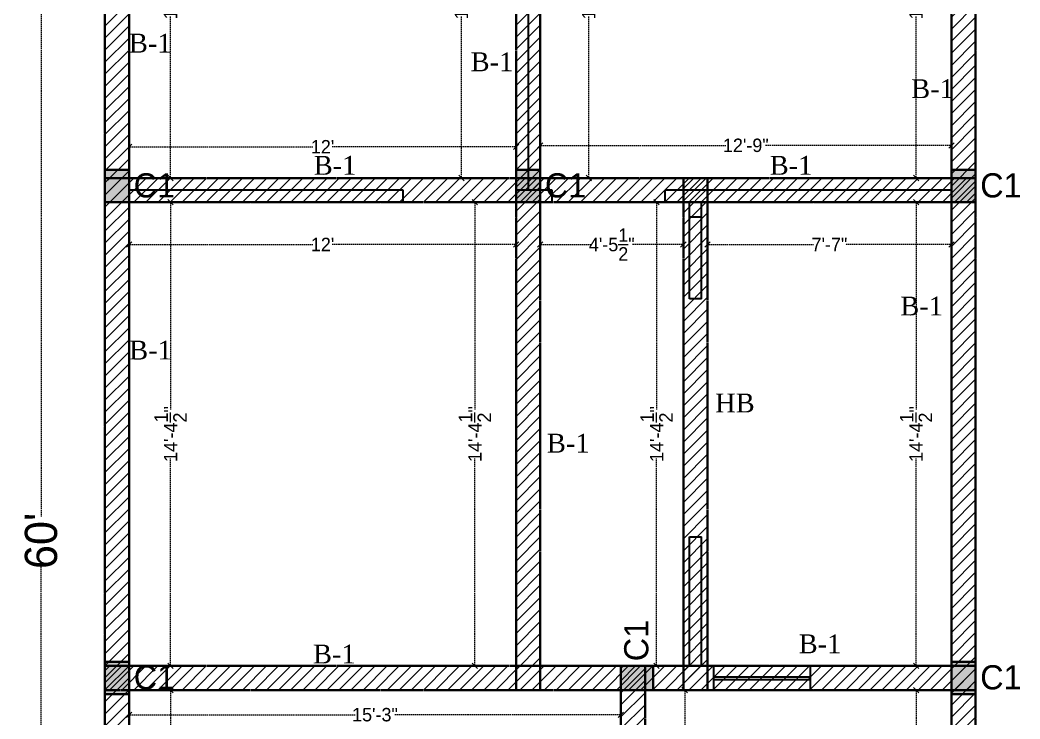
# Model space of a CAD drawing. Header units: millimetres. Extents: x -6808 to 215771, y -89660 to -16303.
# Drawn here: x 100827.4 to 101199.5, y -51515.1 to -51255.1 of the extents above; entities that cross this region are included whole.
import ezdxf

# ---------------------------------------------------------------- set-up
doc = ezdxf.new("R2010")
doc.units = ezdxf.units.MM
doc.header["$PDMODE"] = 35
doc.linetypes.add('CENTER2', pattern=[1.125, 0.75, -0.125, 0.125, -0.125])
doc.linetypes.add('DASHED', pattern=[0.75, 0.5, -0.25])
doc.layers.get('0').update_dxf_attribs({"color": 8})
doc.layers.add('beam', color=6, linetype='CENTER2', lineweight=30)
doc.layers.add('column', color=5, linetype='Continuous', lineweight=30)
doc.layers.add('Beam Text', color=6, linetype='Continuous')
doc.styles.add('SAJ', font='eurr____.ttf')
doc.styles.get("Standard").update_dxf_attribs({"font": 'times.ttf'})
doc.dimstyles.new('SAJ', dxfattribs={"dimtxt": 5, "dimasz": 2, "dimexe": 1, "dimexo": 1, "dimgap": 0.09375, "dimtad": 0, "dimdec": 1, "dimzin": 0, "dimdsep": 46, "dimlunit": 4, "dimtxsty": 'SAJ', "dimblk": 'OBLIQUE', "dimcen": 0.125, "dimdle": 0.375, "dimadec": 0, "dimazin": 0, "dimtfac": 1, "dimtdec": 1, "dimtofl": 0, "dimtmove": 0, "dimatfit": 3, "dimldrblk": 'OBLIQUE', "dimfxl": 1, "dimtolj": 1, "dimtzin": 0, "dimlwd": 5, "dimlwe": 5, "dimarcsym": 1})
pattern_1 = [(45, (2580.2427, 1933.918), (-2.24506403, 2.24506403), [])]
pattern_2 = [(45, (83226.556, -32508.091), (-2.24506403, 2.24506403), [])]

# ---------------------------------------------------------------- blocks, each defined once
blk = doc.blocks.new('_Oblique')
at = {"color": 0, "linetype": 'ByBlock', "lineweight": -2}
blk.add_line((-0.5, -0.5), (0.5, 0.5), dxfattribs=at)
blk = doc.blocks.new('*D1814')
at = {"color": 0, "linetype": 'DASHED', "lineweight": 5, "transparency": 16777216}
for p, q in [((100857.98, -51088.86), (100834.27, -51088.86)), ((100835.27, -51088.49), (100835.27, -51439.81)), ((100835.27, -51809.24), (100835.27, -51457.92)), ((100857.98, -51808.86), (100834.27, -51808.86))]:
    blk.add_line(p, q, dxfattribs=at)
at = {"layer": 'Defpoints', "color": 0, "transparency": 16777216}
for p in [(100835.27, -51088.86), (100858.98, -51088.86), (100858.98, -51808.86)]:
    blk.add_point(p, dxfattribs=at)
at = {"color": 0, "lineweight": 5, "transparency": 16777216, "xscale": 2, "yscale": 2, "zscale": 2}
for p, rotation in [((100835.27, -51088.86), 90), ((100835.27, -51808.86), 270)]:
    blk.add_blockref('_Oblique', p, dxfattribs=dict(at, rotation=rotation))
at = {"color": 0, "transparency": 16777216, "insert": (100835.27, -51448.86), "char_height": 12, "attachment_point": 5, "rotation": 90, "style": 'SAJ'}
blk.add_mtext("\\A1;60'", dxfattribs=at)
blk = doc.blocks.new('c1')
at = {"layer": 'column'}
blk.add_hatch(color=256, dxfattribs=at).paths.add_polyline_path([(58376.49, -43564.36), (58385.49, -43564.36), (58385.49, -43552.36), (58376.49, -43552.36)])
for p, q in [((58376.49, -43552.36), (58376.49, -43564.36)), ((58376.49, -43552.36), (58385.49, -43552.36)), ((58385.49, -43564.36), (58385.49, -43552.36)), ((58376.49, -43564.36), (58385.49, -43564.36))]:
    blk.add_line(p, q, dxfattribs=at)
blk = doc.blocks.new('*D1827')
at = {"layer": 'Beam Text', "color": 0, "linetype": 'DASHED', "lineweight": 5, "transparency": 16777216}
for p, q in [((101172.98, -51178.86), (101159.82, -51178.86)), ((101160.82, -51178.49), (101160.82, -51239.08)), ((101160.82, -51314.24), (101160.82, -51253.65)), ((101172.98, -51313.86), (101159.82, -51313.86))]:
    blk.add_line(p, q, dxfattribs=at)
at = {"layer": 'Defpoints', "color": 0, "linetype": 'Continuous', "transparency": 16777216}
for p in [(101173.98, -51178.86), (101160.82, -51313.86), (101173.98, -51313.86)]:
    blk.add_point(p, dxfattribs=at)
at = {"layer": 'Beam Text', "color": 0, "linetype": 'Continuous', "lineweight": 5, "transparency": 16777216, "xscale": 2, "yscale": 2, "zscale": 2}
for p, rotation in [((101160.82, -51178.86), 90), ((101160.82, -51313.86), 270)]:
    blk.add_blockref('_Oblique', p, dxfattribs=dict(at, rotation=rotation))
at = {"layer": 'Beam Text', "color": 0, "linetype": 'Continuous', "lineweight": 18, "transparency": 16777216, "insert": (101160.82, -51246.36), "char_height": 5, "attachment_point": 5, "rotation": 90, "style": 'SAJ'}
blk.add_mtext('\\A1;11\'-3"', dxfattribs=at)
blk = doc.blocks.new('*D1828')
at = {"layer": 'Beam Text', "color": 0, "linetype": 'DASHED', "lineweight": 5, "transparency": 16777216}
for p, q in [((101172.98, -51322.86), (101159.82, -51322.86)), ((101160.82, -51322.49), (101160.82, -51400.01)), ((101160.82, -51495.74), (101160.82, -51418.21)), ((101172.98, -51495.36), (101159.82, -51495.36))]:
    blk.add_line(p, q, dxfattribs=at)
at = {"layer": 'Defpoints', "color": 0, "linetype": 'Continuous', "transparency": 16777216}
for p in [(101173.98, -51322.86), (101160.82, -51495.36), (101173.98, -51495.36)]:
    blk.add_point(p, dxfattribs=at)
at = {"layer": 'Beam Text', "color": 0, "linetype": 'Continuous', "lineweight": 5, "transparency": 16777216, "xscale": 2, "yscale": 2, "zscale": 2}
for p, rotation in [((101160.82, -51322.86), 90), ((101160.82, -51495.36), 270)]:
    blk.add_blockref('_Oblique', p, dxfattribs=dict(at, rotation=rotation))
at = {"layer": 'Beam Text', "color": 0, "linetype": 'Continuous', "lineweight": 18, "transparency": 16777216, "insert": (101160.82, -51409.11), "char_height": 5, "attachment_point": 5, "rotation": 90, "style": 'SAJ'}
blk.add_mtext('\\A1;14\'-4{\\H1x;\\S1/2;}"', dxfattribs=at)
blk = doc.blocks.new('*D1829')
at = {"layer": 'Beam Text', "color": 0, "linetype": 'DASHED', "lineweight": 5, "transparency": 16777216}
for p, q in [((101160.82, -51503.99), (101160.82, -51588.75)), ((101172.98, -51504.36), (101159.82, -51504.36)), ((101160.82, -51695.24), (101160.82, -51610.47)), ((101172.98, -51694.86), (101159.82, -51694.86))]:
    blk.add_line(p, q, dxfattribs=at)
at = {"layer": 'Defpoints', "color": 0, "linetype": 'Continuous', "transparency": 16777216}
for p in [(101173.98, -51504.36), (101160.82, -51694.86), (101173.98, -51694.86)]:
    blk.add_point(p, dxfattribs=at)
at = {"layer": 'Beam Text', "color": 0, "linetype": 'Continuous', "lineweight": 5, "transparency": 16777216, "xscale": 2, "yscale": 2, "zscale": 2}
for p, rotation in [((101160.82, -51504.36), 90), ((101160.82, -51694.86), 270)]:
    blk.add_blockref('_Oblique', p, dxfattribs=dict(at, rotation=rotation))
at = {"layer": 'Beam Text', "color": 0, "linetype": 'Continuous', "lineweight": 18, "transparency": 16777216, "insert": (101160.82, -51599.61), "char_height": 5, "attachment_point": 5, "rotation": 90, "style": 'SAJ'}
blk.add_mtext('\\A1;15\'-10{\\H1x;\\S1/2;}"', dxfattribs=at)
blk = doc.blocks.new('*D1831')
at = {"layer": 'Beam Text', "color": 0, "linetype": 'DASHED', "lineweight": 5, "transparency": 16777216}
for p, q in [((100868.98, -51178.86), (100884.42, -51178.86)), ((100883.42, -51178.49), (100883.42, -51239.08)), ((100883.42, -51314.24), (100883.42, -51253.65)), ((100868.98, -51313.86), (100884.42, -51313.86))]:
    blk.add_line(p, q, dxfattribs=at)
at = {"layer": 'Defpoints', "color": 0, "linetype": 'Continuous', "transparency": 16777216}
for p in [(100867.98, -51178.86), (100867.98, -51313.86), (100883.42, -51313.86)]:
    blk.add_point(p, dxfattribs=at)
at = {"layer": 'Beam Text', "color": 0, "linetype": 'Continuous', "lineweight": 5, "transparency": 16777216, "xscale": 2, "yscale": 2, "zscale": 2}
for p, rotation in [((100883.42, -51178.86), 90), ((100883.42, -51313.86), 270)]:
    blk.add_blockref('_Oblique', p, dxfattribs=dict(at, rotation=rotation))
at = {"layer": 'Beam Text', "color": 0, "linetype": 'Continuous', "lineweight": 18, "transparency": 16777216, "insert": (100883.42, -51246.36), "char_height": 5, "attachment_point": 5, "rotation": 90, "style": 'SAJ'}
blk.add_mtext('\\A1;11\'-3"', dxfattribs=at)
blk = doc.blocks.new('*D1832')
at = {"layer": 'Beam Text', "color": 0, "linetype": 'DASHED', "lineweight": 5, "transparency": 16777216}
for p, q in [((100868.98, -51322.86), (100884.42, -51322.86)), ((100883.42, -51322.49), (100883.42, -51400.01)), ((100883.42, -51495.74), (100883.42, -51418.21)), ((100868.98, -51495.36), (100884.42, -51495.36))]:
    blk.add_line(p, q, dxfattribs=at)
at = {"layer": 'Defpoints', "color": 0, "linetype": 'Continuous', "transparency": 16777216}
for p in [(100867.98, -51322.86), (100867.98, -51495.36), (100883.42, -51495.36)]:
    blk.add_point(p, dxfattribs=at)
at = {"layer": 'Beam Text', "color": 0, "linetype": 'Continuous', "lineweight": 5, "transparency": 16777216, "xscale": 2, "yscale": 2, "zscale": 2}
for p, rotation in [((100883.42, -51322.86), 90), ((100883.42, -51495.36), 270)]:
    blk.add_blockref('_Oblique', p, dxfattribs=dict(at, rotation=rotation))
at = {"layer": 'Beam Text', "color": 0, "linetype": 'Continuous', "lineweight": 18, "transparency": 16777216, "insert": (100883.42, -51409.11), "char_height": 5, "attachment_point": 5, "rotation": 90, "style": 'SAJ'}
blk.add_mtext('\\A1;14\'-4{\\H1x;\\S1/2;}"', dxfattribs=at)
blk = doc.blocks.new('*D1820')
at = {"layer": 'Beam Text', "color": 0, "linetype": 'DASHED', "lineweight": 5, "transparency": 16777216}
for p, q in [((101059.98, -51505.36), (101059.98, -51521.9)), ((101173.98, -51505.36), (101173.98, -51521.9)), ((101059.6, -51520.9), (101111.01, -51520.9)), ((101174.35, -51520.9), (101122.95, -51520.9))]:
    blk.add_line(p, q, dxfattribs=at)
at = {"layer": 'Defpoints', "color": 0, "linetype": 'Continuous', "transparency": 16777216}
for p in [(101059.98, -51504.36), (101173.98, -51504.36), (101173.98, -51520.9)]:
    blk.add_point(p, dxfattribs=at)
at = {"layer": 'Beam Text', "color": 0, "linetype": 'Continuous', "lineweight": 5, "transparency": 16777216, "xscale": 2, "yscale": 2, "zscale": 2, "rotation": 180}
blk.add_blockref('_Oblique', (101059.98, -51520.9), dxfattribs=at)
at = {"layer": 'Beam Text', "color": 0, "linetype": 'Continuous', "lineweight": 5, "transparency": 16777216, "xscale": 2, "yscale": 2, "zscale": 2}
blk.add_blockref('_Oblique', (101173.98, -51520.9), dxfattribs=at)
at = {"layer": 'Beam Text', "color": 0, "linetype": 'Continuous', "lineweight": 18, "transparency": 16777216, "insert": (101116.98, -51520.9), "char_height": 5, "attachment_point": 5, "style": 'SAJ'}
blk.add_mtext('\\A1;9\'-6"', dxfattribs=at)
blk = doc.blocks.new('*D1836')
at = {"layer": 'Beam Text', "color": 0, "linetype": 'DASHED', "lineweight": 5, "transparency": 16777216}
for p, q in [((101074.73, -51503.99), (101074.73, -51588.75)), ((101060.98, -51504.36), (101075.73, -51504.36)), ((101074.73, -51695.24), (101074.73, -51610.47)), ((101060.98, -51694.86), (101075.73, -51694.86))]:
    blk.add_line(p, q, dxfattribs=at)
at = {"layer": 'Defpoints', "color": 0, "linetype": 'Continuous', "transparency": 16777216}
for p in [(101059.98, -51504.36), (101059.98, -51694.86), (101074.73, -51694.86)]:
    blk.add_point(p, dxfattribs=at)
at = {"layer": 'Beam Text', "color": 0, "linetype": 'Continuous', "lineweight": 5, "transparency": 16777216, "xscale": 2, "yscale": 2, "zscale": 2}
for p, rotation in [((101074.73, -51504.36), 90), ((101074.73, -51694.86), 270)]:
    blk.add_blockref('_Oblique', p, dxfattribs=dict(at, rotation=rotation))
at = {"layer": 'Beam Text', "color": 0, "linetype": 'Continuous', "lineweight": 18, "transparency": 16777216, "insert": (101074.73, -51599.61), "char_height": 5, "attachment_point": 5, "rotation": 90, "style": 'SAJ'}
blk.add_mtext('\\A1;15\'-10{\\H1x;\\S1/2;}"', dxfattribs=at)
blk = doc.blocks.new('*D1839')
at = {"layer": 'Beam Text', "color": 0, "linetype": 'DASHED', "lineweight": 5, "transparency": 16777216}
for p, q in [((100867.98, -51323.86), (100867.98, -51339.6)), ((101011.98, -51323.86), (101011.98, -51339.6)), ((100867.6, -51338.6), (100936.59, -51338.6)), ((101012.35, -51338.6), (100943.37, -51338.6))]:
    blk.add_line(p, q, dxfattribs=at)
at = {"layer": 'Defpoints', "color": 0, "linetype": 'Continuous', "transparency": 16777216}
for p in [(100867.98, -51322.86), (101011.98, -51322.86), (101011.98, -51338.6)]:
    blk.add_point(p, dxfattribs=at)
at = {"layer": 'Beam Text', "color": 0, "linetype": 'Continuous', "lineweight": 5, "transparency": 16777216, "xscale": 2, "yscale": 2, "zscale": 2, "rotation": 180}
blk.add_blockref('_Oblique', (100867.98, -51338.6), dxfattribs=at)
at = {"layer": 'Beam Text', "color": 0, "linetype": 'Continuous', "lineweight": 5, "transparency": 16777216, "xscale": 2, "yscale": 2, "zscale": 2}
blk.add_blockref('_Oblique', (101011.98, -51338.6), dxfattribs=at)
at = {"layer": 'Beam Text', "color": 0, "linetype": 'Continuous', "lineweight": 18, "transparency": 16777216, "insert": (100939.98, -51338.6), "char_height": 5, "attachment_point": 5, "style": 'SAJ'}
blk.add_mtext("\\A1;12'", dxfattribs=at)
blk = doc.blocks.new('*D1821')
at = {"layer": 'Beam Text', "color": 0, "linetype": 'DASHED', "lineweight": 5, "transparency": 16777216}
for p, q in [((101083.23, -51323.86), (101083.23, -51339.6)), ((101173.98, -51323.86), (101173.98, -51339.6)), ((101082.85, -51338.6), (101122.62, -51338.6)), ((101174.35, -51338.6), (101134.59, -51338.6))]:
    blk.add_line(p, q, dxfattribs=at)
at = {"layer": 'Defpoints', "color": 0, "linetype": 'Continuous', "transparency": 16777216}
for p in [(101083.23, -51322.86), (101173.98, -51322.86), (101173.98, -51338.6)]:
    blk.add_point(p, dxfattribs=at)
at = {"layer": 'Beam Text', "color": 0, "linetype": 'Continuous', "lineweight": 5, "transparency": 16777216, "xscale": 2, "yscale": 2, "zscale": 2, "rotation": 180}
blk.add_blockref('_Oblique', (101083.23, -51338.6), dxfattribs=at)
at = {"layer": 'Beam Text', "color": 0, "linetype": 'Continuous', "lineweight": 5, "transparency": 16777216, "xscale": 2, "yscale": 2, "zscale": 2}
blk.add_blockref('_Oblique', (101173.98, -51338.6), dxfattribs=at)
at = {"layer": 'Beam Text', "color": 0, "linetype": 'Continuous', "lineweight": 18, "transparency": 16777216, "insert": (101128.6, -51338.6), "char_height": 5, "attachment_point": 5, "style": 'SAJ'}
blk.add_mtext('\\A1;7\'-7"', dxfattribs=at)
blk = doc.blocks.new('*D1822')
at = {"layer": 'Beam Text', "color": 0, "linetype": 'DASHED', "lineweight": 5, "transparency": 16777216}
for p, q in [((101010.98, -51178.86), (100990.66, -51178.86)), ((100991.66, -51178.49), (100991.66, -51239.08)), ((100991.66, -51314.24), (100991.66, -51253.65)), ((101010.98, -51313.86), (100990.66, -51313.86))]:
    blk.add_line(p, q, dxfattribs=at)
at = {"layer": 'Defpoints', "color": 0, "linetype": 'Continuous', "transparency": 16777216}
for p in [(101011.98, -51178.86), (100991.66, -51313.86), (101011.98, -51313.86)]:
    blk.add_point(p, dxfattribs=at)
at = {"layer": 'Beam Text', "color": 0, "linetype": 'Continuous', "lineweight": 5, "transparency": 16777216, "xscale": 2, "yscale": 2, "zscale": 2}
for p, rotation in [((100991.66, -51178.86), 90), ((100991.66, -51313.86), 270)]:
    blk.add_blockref('_Oblique', p, dxfattribs=dict(at, rotation=rotation))
at = {"layer": 'Beam Text', "color": 0, "linetype": 'Continuous', "lineweight": 18, "transparency": 16777216, "insert": (100991.66, -51246.36), "char_height": 5, "attachment_point": 5, "rotation": 90, "style": 'SAJ'}
blk.add_mtext('\\A1;11\'-3"', dxfattribs=at)
blk = doc.blocks.new('*D1840')
at = {"layer": 'Beam Text', "color": 0, "linetype": 'DASHED', "lineweight": 5, "transparency": 16777216}
for p, q in [((101020.98, -51323.86), (101020.98, -51339.6)), ((101074.23, -51323.86), (101074.23, -51339.6)), ((101020.6, -51338.6), (101039.86, -51338.6)), ((101074.6, -51338.6), (101055.35, -51338.6))]:
    blk.add_line(p, q, dxfattribs=at)
at = {"layer": 'Defpoints', "color": 0, "linetype": 'Continuous', "transparency": 16777216}
for p in [(101020.98, -51322.86), (101074.23, -51322.86), (101074.23, -51338.6)]:
    blk.add_point(p, dxfattribs=at)
at = {"layer": 'Beam Text', "color": 0, "linetype": 'Continuous', "lineweight": 5, "transparency": 16777216, "xscale": 2, "yscale": 2, "zscale": 2, "rotation": 180}
blk.add_blockref('_Oblique', (101020.98, -51338.6), dxfattribs=at)
at = {"layer": 'Beam Text', "color": 0, "linetype": 'Continuous', "lineweight": 5, "transparency": 16777216, "xscale": 2, "yscale": 2, "zscale": 2}
blk.add_blockref('_Oblique', (101074.23, -51338.6), dxfattribs=at)
at = {"layer": 'Beam Text', "color": 0, "linetype": 'Continuous', "lineweight": 18, "transparency": 16777216, "insert": (101047.6, -51338.6), "char_height": 5, "attachment_point": 5, "style": 'SAJ'}
blk.add_mtext('\\A1;4\'-5{\\H1x;\\S1/2;}"', dxfattribs=at)
blk = doc.blocks.new('*D1841')
at = {"layer": 'Beam Text', "color": 0, "linetype": 'DASHED', "lineweight": 5, "transparency": 16777216}
for p, q in [((100867.6, -51302.23), (100936.59, -51302.23)), ((100867.98, -51312.86), (100867.98, -51301.23)), ((101012.35, -51302.23), (100943.37, -51302.23)), ((101011.98, -51312.86), (101011.98, -51301.23))]:
    blk.add_line(p, q, dxfattribs=at)
at = {"layer": 'Defpoints', "color": 0, "linetype": 'Continuous', "transparency": 16777216}
for p in [(101011.98, -51302.23), (100867.98, -51313.86), (101011.98, -51313.86)]:
    blk.add_point(p, dxfattribs=at)
at = {"layer": 'Beam Text', "color": 0, "linetype": 'Continuous', "lineweight": 5, "transparency": 16777216, "xscale": 2, "yscale": 2, "zscale": 2, "rotation": 180}
blk.add_blockref('_Oblique', (100867.98, -51302.23), dxfattribs=at)
at = {"layer": 'Beam Text', "color": 0, "linetype": 'Continuous', "lineweight": 5, "transparency": 16777216, "xscale": 2, "yscale": 2, "zscale": 2}
blk.add_blockref('_Oblique', (101011.98, -51302.23), dxfattribs=at)
at = {"layer": 'Beam Text', "color": 0, "linetype": 'Continuous', "lineweight": 18, "transparency": 16777216, "insert": (100939.98, -51302.23), "char_height": 5, "attachment_point": 5, "style": 'SAJ'}
blk.add_mtext("\\A1;12'", dxfattribs=at)
blk = doc.blocks.new('*D1842')
at = {"layer": 'Beam Text', "color": 0, "linetype": 'DASHED', "lineweight": 5, "transparency": 16777216}
for p, q in [((101020.6, -51301.73), (101090.19, -51301.73)), ((101020.98, -51312.86), (101020.98, -51300.73)), ((101174.35, -51301.73), (101104.77, -51301.73)), ((101173.98, -51312.86), (101173.98, -51300.73))]:
    blk.add_line(p, q, dxfattribs=at)
at = {"layer": 'Defpoints', "color": 0, "linetype": 'Continuous', "transparency": 16777216}
for p in [(101173.98, -51301.73), (101020.98, -51313.86), (101173.98, -51313.86)]:
    blk.add_point(p, dxfattribs=at)
at = {"layer": 'Beam Text', "color": 0, "linetype": 'Continuous', "lineweight": 5, "transparency": 16777216, "xscale": 2, "yscale": 2, "zscale": 2, "rotation": 180}
blk.add_blockref('_Oblique', (101020.98, -51301.73), dxfattribs=at)
at = {"layer": 'Beam Text', "color": 0, "linetype": 'Continuous', "lineweight": 5, "transparency": 16777216, "xscale": 2, "yscale": 2, "zscale": 2}
blk.add_blockref('_Oblique', (101173.98, -51301.73), dxfattribs=at)
at = {"layer": 'Beam Text', "color": 0, "linetype": 'Continuous', "lineweight": 18, "transparency": 16777216, "insert": (101097.48, -51301.73), "char_height": 5, "attachment_point": 5, "style": 'SAJ'}
blk.add_mtext('\\A1;12\'-9"', dxfattribs=at)
blk = doc.blocks.new('*D1843')
at = {"layer": 'Beam Text', "color": 0, "linetype": 'DASHED', "lineweight": 5, "transparency": 16777216}
for p, q in [((101021.98, -51178.86), (101040.04, -51178.86)), ((101039.04, -51178.49), (101039.04, -51239.08)), ((101039.04, -51314.24), (101039.04, -51253.65)), ((101021.98, -51313.86), (101040.04, -51313.86))]:
    blk.add_line(p, q, dxfattribs=at)
at = {"layer": 'Defpoints', "color": 0, "linetype": 'Continuous', "transparency": 16777216}
for p in [(101020.98, -51178.86), (101020.98, -51313.86), (101039.04, -51313.86)]:
    blk.add_point(p, dxfattribs=at)
at = {"layer": 'Beam Text', "color": 0, "linetype": 'Continuous', "lineweight": 5, "transparency": 16777216, "xscale": 2, "yscale": 2, "zscale": 2}
for p, rotation in [((101039.04, -51178.86), 90), ((101039.04, -51313.86), 270)]:
    blk.add_blockref('_Oblique', p, dxfattribs=dict(at, rotation=rotation))
at = {"layer": 'Beam Text', "color": 0, "linetype": 'Continuous', "lineweight": 18, "transparency": 16777216, "insert": (101039.04, -51246.36), "char_height": 5, "attachment_point": 5, "rotation": 90, "style": 'SAJ'}
blk.add_mtext('\\A1;11\'-3"', dxfattribs=at)
blk = doc.blocks.new('*D1844')
at = {"layer": 'Beam Text', "color": 0, "linetype": 'DASHED', "lineweight": 5, "transparency": 16777216}
for p, q in [((101010.98, -51322.86), (100995.67, -51322.86)), ((100996.67, -51322.49), (100996.67, -51400.01)), ((100996.67, -51495.74), (100996.67, -51418.21)), ((101010.98, -51495.36), (100995.67, -51495.36))]:
    blk.add_line(p, q, dxfattribs=at)
at = {"layer": 'Defpoints', "color": 0, "linetype": 'Continuous', "transparency": 16777216}
for p in [(101011.98, -51322.86), (100996.67, -51495.36), (101011.98, -51495.36)]:
    blk.add_point(p, dxfattribs=at)
at = {"layer": 'Beam Text', "color": 0, "linetype": 'Continuous', "lineweight": 5, "transparency": 16777216, "xscale": 2, "yscale": 2, "zscale": 2}
for p, rotation in [((100996.67, -51322.86), 90), ((100996.67, -51495.36), 270)]:
    blk.add_blockref('_Oblique', p, dxfattribs=dict(at, rotation=rotation))
at = {"layer": 'Beam Text', "color": 0, "linetype": 'Continuous', "lineweight": 18, "transparency": 16777216, "insert": (100996.67, -51409.11), "char_height": 5, "attachment_point": 5, "rotation": 90, "style": 'SAJ'}
blk.add_mtext('\\A1;14\'-4{\\H1x;\\S1/2;}"', dxfattribs=at)
blk = doc.blocks.new('*D1845')
at = {"layer": 'Beam Text', "color": 0, "linetype": 'DASHED', "lineweight": 5, "transparency": 16777216}
for p, q in [((101073.23, -51322.86), (101063.28, -51322.86)), ((101064.28, -51322.49), (101064.28, -51400.01)), ((101064.28, -51495.74), (101064.28, -51418.21)), ((101073.23, -51495.36), (101063.28, -51495.36))]:
    blk.add_line(p, q, dxfattribs=at)
at = {"layer": 'Defpoints', "color": 0, "linetype": 'Continuous', "transparency": 16777216}
for p in [(101074.23, -51322.86), (101064.28, -51495.36), (101074.23, -51495.36)]:
    blk.add_point(p, dxfattribs=at)
at = {"layer": 'Beam Text', "color": 0, "linetype": 'Continuous', "lineweight": 5, "transparency": 16777216, "xscale": 2, "yscale": 2, "zscale": 2}
for p, rotation in [((101064.28, -51322.86), 90), ((101064.28, -51495.36), 270)]:
    blk.add_blockref('_Oblique', p, dxfattribs=dict(at, rotation=rotation))
at = {"layer": 'Beam Text', "color": 0, "linetype": 'Continuous', "lineweight": 18, "transparency": 16777216, "insert": (101064.28, -51409.11), "char_height": 5, "attachment_point": 5, "rotation": 90, "style": 'SAJ'}
blk.add_mtext('\\A1;14\'-4{\\H1x;\\S1/2;}"', dxfattribs=at)
blk = doc.blocks.new('*D1846')
at = {"layer": 'Beam Text', "color": 0, "linetype": 'DASHED', "lineweight": 5, "transparency": 16777216}
for p, q in [((100883.42, -51503.99), (100883.42, -51518.26)), ((100868.98, -51504.36), (100884.42, -51504.36)), ((100883.42, -51544.49), (100883.42, -51530.22)), ((100868.98, -51544.11), (100884.42, -51544.11))]:
    blk.add_line(p, q, dxfattribs=at)
at = {"layer": 'Defpoints', "color": 0, "linetype": 'Continuous', "transparency": 16777216}
for p in [(100867.98, -51504.36), (100867.98, -51544.11), (100883.42, -51544.11)]:
    blk.add_point(p, dxfattribs=at)
at = {"layer": 'Beam Text', "color": 0, "linetype": 'Continuous', "lineweight": 5, "transparency": 16777216, "xscale": 2, "yscale": 2, "zscale": 2}
for p, rotation in [((100883.42, -51504.36), 90), ((100883.42, -51544.11), 270)]:
    blk.add_blockref('_Oblique', p, dxfattribs=dict(at, rotation=rotation))
at = {"layer": 'Beam Text', "color": 0, "linetype": 'Continuous', "lineweight": 18, "transparency": 16777216, "insert": (100883.42, -51524.24), "char_height": 5, "attachment_point": 5, "rotation": 90, "style": 'SAJ'}
blk.add_mtext('\\A1;3\'-4"', dxfattribs=at)
blk = doc.blocks.new('*D1847')
at = {"layer": 'Beam Text', "color": 0, "linetype": 'DASHED', "lineweight": 5, "transparency": 16777216}
for p, q in [((100867.98, -51505.36), (100867.98, -51514.53)), ((101050.98, -51505.36), (101050.98, -51514.53)), ((100867.6, -51513.53), (100952.19, -51513.53)), ((101051.35, -51513.53), (100966.77, -51513.53))]:
    blk.add_line(p, q, dxfattribs=at)
at = {"layer": 'Defpoints', "color": 0, "linetype": 'Continuous', "transparency": 16777216}
for p in [(100867.98, -51504.36), (101050.98, -51504.36), (100867.98, -51513.53)]:
    blk.add_point(p, dxfattribs=at)
at = {"layer": 'Beam Text', "color": 0, "linetype": 'Continuous', "lineweight": 5, "transparency": 16777216, "xscale": 2, "yscale": 2, "zscale": 2}
for p, rotation in [((100867.98, -51513.53), 180.0000000000068), ((101050.98, -51513.53), 6.794564910705958e-12)]:
    blk.add_blockref('_Oblique', p, dxfattribs=dict(at, rotation=rotation))
at = {"layer": 'Beam Text', "color": 0, "linetype": 'Continuous', "lineweight": 18, "transparency": 16777216, "insert": (100959.48, -51513.53), "char_height": 5, "attachment_point": 5, "style": 'SAJ'}
blk.add_mtext('\\A1;15\'-3"', dxfattribs=at)

msp = doc.modelspace()

# ---------------------------------------------------------------- hatches: boundary and pattern name
at = {"layer": 'beam', "linetype": 'Continuous', "lineweight": 18}
h = msp.add_hatch(dxfattribs=at)
h.set_pattern_fill('ANSI31', color=256, style=0)
h.set_pattern_definition(pattern_1)
h.paths.add_polyline_path([(100867.98, -51088.864), (100858.98, -51088.864), (100858.98, -51808.864), (100867.98, -51808.864)])
h = msp.add_hatch(dxfattribs=at)
h.set_pattern_fill('ANSI31', color=256, style=0)
h.set_pattern_definition(pattern_2)
h.paths.add_polyline_path([(101182.98, -51088.864), (101173.98, -51088.864), (101173.98, -51808.864), (101182.98, -51808.864)])
h = msp.add_hatch(dxfattribs=at)
h.set_pattern_fill('ANSI31', color=256, style=0)
h.set_pattern_definition(pattern_1)
h.paths.add_polyline_path([(101020.98, -51169.864), (101011.98, -51169.864), (101011.98, -51322.864), (101020.98, -51322.864)])
h = msp.add_hatch(dxfattribs=at)
h.set_pattern_fill('ANSI31', color=256, style=0)
h.set_pattern_definition(pattern_1)
h.paths.add_polyline_path([(101182.98, -51313.864), (100858.98, -51313.864), (100858.98, -51322.864), (101182.98, -51322.864)])
h = msp.add_hatch(dxfattribs=at)
h.set_pattern_fill('ANSI31', color=256, style=0)
h.set_pattern_definition(pattern_2)
h.paths.add_polyline_path([(101020.98, -51313.864), (101011.98, -51313.864), (101011.98, -51504.364), (101020.98, -51504.364)])
h = msp.add_hatch(dxfattribs=at)
h.set_pattern_fill('ANSI31', color=252, style=0)
h.set_pattern_definition(pattern_2)
h.paths.add_polyline_path([(101083.23, -51313.864), (101074.23, -51313.864), (101074.23, -51504.364), (101083.23, -51504.364)])
h = msp.add_hatch(dxfattribs=at)
h.set_pattern_fill('ANSI31', color=256, style=0)
h.set_pattern_definition(pattern_2)
h.paths.add_polyline_path([(101182.98, -51495.364), (100858.98, -51495.364), (100858.98, -51504.364), (101182.98, -51504.364)])
h = msp.add_hatch(dxfattribs=at)
h.set_pattern_fill('ANSI31', color=256, style=0)
h.set_pattern_definition(pattern_1)
h.paths.add_polyline_path([(101059.98, -51495.364), (101050.98, -51495.364), (101050.98, -51703.864), (101059.98, -51703.864)])

# ---------------------------------------------------------------- linework, layer by layer
for p, q in [((100867.98, -51097.864), (100867.98, -51799.864)), ((101173.98, -51799.864), (101173.98, -51097.864)), ((101016.48, -51174.364), (101016.48, -51318.364)), ((101020.98, -51174.364), (101020.98, -51318.364)), ((100969.98, -51318.364), (100867.98, -51318.364)), ((100969.98, -51322.864), (100969.98, -51318.364)), ((101025.48, -51318.364), (101011.98, -51318.364)), ((101011.98, -51322.864), (101011.98, -51318.364)), ((101025.48, -51322.864), (101025.48, -51318.364)), ((101173.98, -51318.364), (101067.48, -51318.364)), ((101067.48, -51322.864), (101067.48, -51318.364)), ((100969.98, -51322.864), (100867.98, -51322.864)), ((101025.48, -51322.864), (101011.98, -51322.864)), ((101173.98, -51322.864), (101067.48, -51322.864)), ((101076.48, -51358.864), (101076.48, -51322.864)), ((101080.98, -51358.864), (101080.98, -51322.864)), ((101076.48, -51328.243), (101080.98, -51328.243)), ((101080.98, -51358.864), (101076.48, -51358.864)), ((101076.48, -51495.364), (101076.48, -51447.364)), ((101076.48, -51447.364), (101080.98, -51447.364)), ((101080.98, -51495.364), (101080.98, -51447.364)), ((101080.98, -51495.364), (101080.98, -51471.364)), ((101050.98, -51504.364), (101050.98, -51495.364)), ((101050.98, -51495.364), (101085.48, -51495.364)), ((101085.48, -51495.364), (101085.48, -51504.364)), ((101085.48, -51495.364), (101121.48, -51495.364)), ((101121.48, -51495.364), (101173.98, -51495.364)), ((101121.48, -51495.364), (101121.48, -51504.364)), ((101085.48, -51499.364), (101121.48, -51499.364)), ((101085.48, -51500.364), (101121.48, -51500.364)), ((101059.98, -51504.364), (101050.98, -51504.364)), ((101059.98, -51504.364), (101085.48, -51504.364)), ((101085.48, -51504.364), (101121.48, -51504.364)), ((101121.48, -51504.364), (101173.98, -51504.364))]:
    msp.add_line(p, q)
msp.add_lwpolyline([(101170.98, -51808.864), (101182.98, -51808.864), (101182.98, -51088.864), (100858.98, -51088.864), (100858.98, -51808.864), (100876.98, -51808.864)])
at = {"layer": 'beam'}
for points in [[(100858.98, -51088.864), (100867.98, -51088.864), (100867.98, -51808.864), (100858.98, -51808.864)], [(101173.98, -51088.864), (101182.98, -51088.864), (101182.98, -51808.864), (101173.98, -51808.864)], [(101011.98, -51322.864), (101020.98, -51322.864), (101020.98, -51169.864), (101011.98, -51169.864)], [(100858.98, -51313.864), (101182.98, -51313.864), (101182.98, -51322.864), (100858.98, -51322.864)], [(101011.98, -51504.364), (101020.98, -51504.364), (101020.98, -51313.864), (101011.98, -51313.864)], [(100858.98, -51495.364), (101182.98, -51495.364), (101182.98, -51504.364), (100858.98, -51504.364)], [(101050.98, -51703.864), (101059.98, -51703.864), (101059.98, -51495.364), (101050.98, -51495.364)]]:
    msp.add_lwpolyline(points, close=True, dxfattribs=at)
at = {"layer": 'beam', "color": 252}
msp.add_lwpolyline([(101074.23, -51504.364), (101083.23, -51504.364), (101083.23, -51313.864), (101074.23, -51313.864)], close=True, dxfattribs=at)

# ---------------------------------------------------------------- block references
for p in [(42482.489, -7758.502), (42635.489, -7758.502), (42797.489, -7758.502), (42482.489, -7941.502), (42797.489, -7941.502)]:
    msp.add_blockref('c1', p)
at = {"rotation": 90}
msp.add_blockref('c1', (57498.618, -109880.855), dxfattribs=at)

# ---------------------------------------------------------------- texts
at = {"char_height": 9, "width": 293.6941, "attachment_point": 1, "style": 'SAJ'}
for insert in [(100869.71, -51312.096), (101022.71, -51312.096), (101184.71, -51312.096), (100869.71, -51495.096), (101184.71, -51495.096)]:
    msp.add_mtext('\\A1;{\\fCentury Gothic|b0|i0|c0|p34;C1}', dxfattribs=dict(at, insert=insert))
at = {"insert": (101052.213, -51493.633), "char_height": 9, "width": 293.6941, "attachment_point": 1, "rotation": 90, "style": 'SAJ'}
msp.add_mtext('\\A1;{\\fCentury Gothic|b0|i0|c0|p34;C1}', dxfattribs=at)
at = {"layer": 'Beam Text', "linetype": 'ByBlock', "lineweight": 30, "ltscale": 2, "char_height": 7, "width": 109.25542, "attachment_point": 5}
for s, insert in [('B-1', (100875.855, -51263.699)), ('B-1', (101003.014, -51270.644)), ('B-1', (101166.952, -51280.639)), ('B-1', (100944.623, -51309.164)), ('B-1', (101114.311, -51309.164)), ('B-1', (101162.9, -51361.495)), ('B-1', (100875.951, -51377.887)), ('HB', (101093.426, -51397.572)), ('B-1', (101031.403, -51412.522)), ('B-1', (101125.088, -51487.164)), ('B-1', (100944.355, -51490.952))]:
    msp.add_mtext(s, dxfattribs=dict(at, insert=insert))

# ---------------------------------------------------------------- dimensions: what is measured, and where the dimension line sits
dim = msp.add_aligned_dim(p1=(100858.98, -51808.864), p2=(100858.98, -51088.864), distance=23.711, dimstyle='SAJ', override={"dimtxt": 12})
dim.commit()
dim.dimension.update_dxf_attribs({"geometry": '*D1814', "text_midpoint": (100835.269, -51448.864)})
at = {"layer": 'Beam Text', "color": 1, "linetype": 'Continuous', "lineweight": 18}
for p1, p2, distance, picture, middle in [((100867.98, -51178.864), (100867.98, -51313.864), 15.438, '*D1831', (100883.418, -51246.364)), ((101011.98, -51178.864), (101011.98, -51313.864), -20.315, '*D1822', (100991.665, -51246.364)), ((101020.98, -51178.864), (101020.98, -51313.864), 18.055, '*D1843', (101039.035, -51246.364)), ((101173.98, -51178.864), (101173.98, -51313.864), -13.156, '*D1827', (101160.823, -51246.364)), ((100867.98, -51313.864), (101011.98, -51313.864), 11.632, '*D1841', (100939.98, -51302.232)), ((101020.98, -51313.864), (101173.98, -51313.864), 12.134, '*D1842', (101097.48, -51301.73)), ((100867.98, -51322.864), (101011.98, -51322.864), -15.738, '*D1839', (100939.98, -51338.602)), ((100867.98, -51322.864), (100867.98, -51495.364), 15.438, '*D1832', (100883.418, -51409.114)), ((101011.98, -51322.864), (101011.98, -51495.364), -15.312, '*D1844', (100996.668, -51409.114)), ((101020.979951314, -51322.863620501), (101074.229951313, -51322.863620501), -15.738461663, '*D1840', (101047.604951314, -51338.602082165)), ((101074.23, -51322.864), (101074.23, -51495.364), -9.951, '*D1845', (101064.279, -51409.114)), ((101083.229951314, -51322.863620501), (101173.979951314, -51322.863620501), -15.738461663, '*D1821', (101128.604951314, -51338.602082165)), ((101173.98, -51322.864), (101173.98, -51495.364), -13.156, '*D1828', (101160.823, -51409.114)), ((100867.979951314, -51504.363620501), (100867.979951314, -51544.113620501), 15.4382766, '*D1846', (100883.418227913, -51524.238620501)), ((101059.98, -51504.364), (101059.98, -51694.864), 14.753, '*D1836', (101074.733, -51599.614)), ((101173.98, -51504.364), (101173.98, -51694.864), -13.156, '*D1829', (101160.823, -51599.614)), ((101050.98, -51504.364), (100867.98, -51504.364), 9.168, '*D1847', (100959.48, -51513.531)), ((101059.98, -51504.364), (101173.98, -51504.364), -16.532, '*D1820', (101116.98, -51520.895))]:
    dim = msp.add_aligned_dim(p1=p1, p2=p2, distance=distance, dimstyle='SAJ', dxfattribs=at)
    dim.commit()
    dim.dimension.update_dxf_attribs({"geometry": picture, "text_midpoint": middle})

doc.saveas('drawing.dxf')
